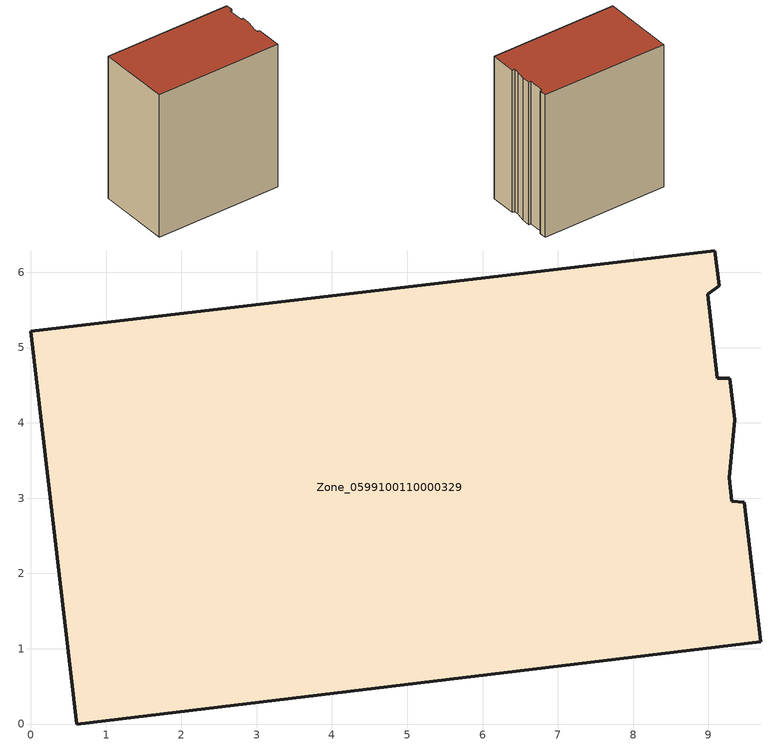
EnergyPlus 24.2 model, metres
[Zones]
Zone_0599100110000329
 floor ground (C_G): 8.99,5.71 9.12,4.59 9.29,4.59 9.35,4.04 9.28,3.27 9.31,2.96 9.48,2.94 9.7,1.09 0.61,0 0,5.22 9.09,6.28 9.14,5.82 z0.4
 wall outside (C_F): 0.61,0 9.7,1.09 9.48,2.94 9.31,2.96 9.28,3.27 9.35,4.04 9.29,4.59 9.12,4.59 8.99,5.71 9.14,5.82 9.09,6.28 0,5.22 0.61,0 z0.4:11.07
 roof outside (C_R): 9.12,4.59 8.99,5.71 9.14,5.82 9.09,6.28 0,5.22 0.61,0 9.7,1.09 9.48,2.94 9.31,2.96 9.28,3.27 9.35,4.04 9.29,4.59 z11.07
[BUILDING]
Pand.0599100110000329: North Axis=0; Terrain=City; Loads Convergence Tolerance Value=0.04; Temperature Convergence Tolerance Value=0.4; Solar Distribution=FullExterior; Maximum Number of Warmup Days=25; Minimum Number of Warmup Days=1
[Site:Location]
Rotterdam.The.Hague.AP_ZH_NLD Design_Conditions: Latitude=51.96; Longitude=4.45; Time Zone=1; Elevation=-4.5
[SITE:GROUNDTEMPERATURE:BUILDINGSURFACE]
18, 18, 18, 18, 18, 18, 18, 18, 18, 18, 18, 18
[MATERIAL] Thermal Absorptance=0.9; Solar Absorptance=0.7; Visible Absorptance=0.7
Name | Roughness | Thickness | Conductivity | Density | Specific Heat
G.TC.2015-2018 | MediumSmooth | 0.15 | 0.0428571 | 540 | 1210
F.TC.2015-2018 | Rough | 0.3 | 0.0666667 | 1920 | 840
R.TC.2015-2018 | MediumRough | 0.2 | 0.0333333 | 1500 | 1000
[CONSTRUCTION]
C_G: G.TC.2015-2018
C_F: F.TC.2015-2018
C_R: R.TC.2015-2018
[ZONE]
Zone_0599100110000329: Type=1; Multiplier=1; Ceiling Height=Autocalculate; Volume=Autocalculate; Floor Area=autocalculate; Part of Total Floor Area=Yes
[ZONEINFILTRATION:DESIGNFLOWRATE]
Infil_Zone_0599100110000329: Zone or ZoneList or Space or SpaceList=Zone_0599100110000329; Schedule=AlwaysOn; Design Flow Rate Calculation Method=Flow/Area; Flow Rate per Floor Area=0.0015; Constant Term Coefficient=1; Temperature Term Coefficient=0; Velocity Term Coefficient=0; Velocity Squared Term Coefficient=0
[HVACTEMPLATE:ZONE:IDEALLOADSAIRSYSTEM]
Zone_0599100110000329: Maximum Heating Supply Air Temperature=50; Minimum Cooling Supply Air Temperature=13; Maximum Heating Supply Air Humidity Ratio=0.0156; Minimum Cooling Supply Air Humidity Ratio=0.0077; Heating Limit=NoLimit; Cooling Limit=NoLimit; Dehumidification Control Type=ConstantSensibleHeatRatio; Cooling Sensible Heat Ratio=0.7; Dehumidification Setpoint=60; Humidification Control Type=None; Humidification Setpoint=30; Outdoor Air Method=None; Outdoor Air Flow Rate per Person=0.00944; Outdoor Air Flow Rate per Zone Floor Area=0; Outdoor Air Flow Rate per Zone=0; Demand Controlled Ventilation Type=None; Outdoor Air Economizer Type=NoEconomizer; Heat Recovery Type=None; Sensible Heat Recovery Effectiveness=0.7; Latent Heat Recovery Effectiveness=0.65
[ZONECONTROL:THERMOSTAT]
ThermostatControl_Zone_0599100110000329: Zone or ZoneList=Zone_0599100110000329; Control Type Schedule=DualSetpointControlType; Control 1=Thermostat_Zone_0599100110000329; Temperature Difference Between Cutout And Setpoint=0
[THERMOSTATSETPOINT:DUALSETPOINT]
Thermostat_Zone_0599100110000329: Heating Setpoint Temperature Schedule=HeatingSetpoint_Zone_0599100110000329; Cooling Setpoint Temperature Schedule=CoolingSetpoint_Zone_0599100110000329
[SCHEDULE:COMPACT]
HeatingSetpoint_Zone_0599100110000329: Through: 12/31, For: AllDays, Until: 24:00, 21
CoolingSetpoint_Zone_0599100110000329: Through: 12/31, For: AllDays, Until: 24:00, 24
DualSetpointControlType: Through: 12/31, For: AllDays, Until: 24:00, 4
AlwaysOn: Through: 12/31, For: AllDays, Until: 24:00, 1
